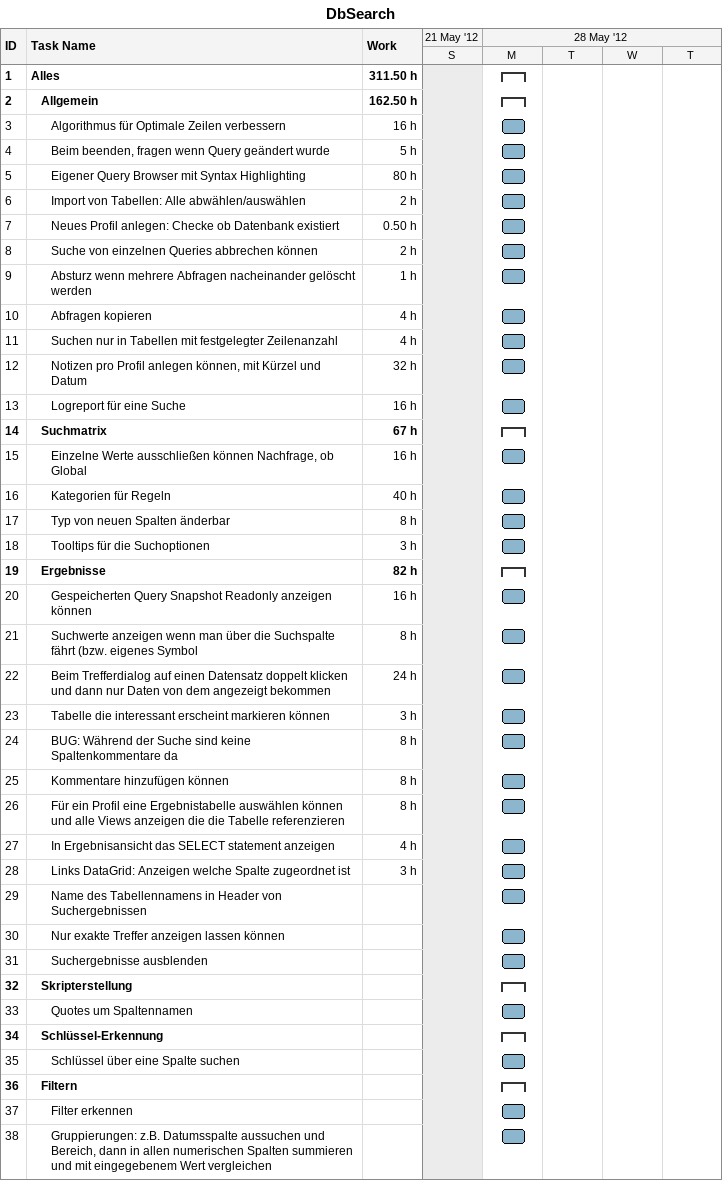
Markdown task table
DbSearch

| ID | Level | Task | Start | Finish | Work (h) |
|---|---|---|---|---|---|
| 1 | 1 | **Alles** | 2012-05-28 | 2012-05-28 | 311.50 |
| 2 | 2 | **Allgemein** | 2012-05-28 | 2012-05-28 | 162.50 |
| 3 | 3 | Algorithmus für Optimale Zeilen verbessern | 2012-05-28 | 2012-05-28 | 16 |
| 4 | 3 | Beim beenden, fragen wenn Query geändert wurde | 2012-05-28 | 2012-05-28 | 5 |
| 5 | 3 | Eigener Query Browser mit Syntax Highlighting | 2012-05-28 | 2012-05-28 | 80 |
| 6 | 3 | Import von Tabellen: Alle abwählen/auswählen | 2012-05-28 | 2012-05-28 | 2 |
| 7 | 3 | Neues Profil anlegen: Checke ob Datenbank existiert | 2012-05-28 | 2012-05-28 | 0.50 |
| 8 | 3 | Suche von einzelnen Queries abbrechen können | 2012-05-28 | 2012-05-28 | 2 |
| 9 | 3 | Absturz wenn mehrere Abfragen nacheinander gelöscht werden | 2012-05-28 | 2012-05-28 | 1 |
| 10 | 3 | Abfragen kopieren | 2012-05-28 | 2012-05-28 | 4 |
| 11 | 3 | Suchen nur in Tabellen mit festgelegter Zeilenanzahl | 2012-05-28 | 2012-05-28 | 4 |
| 12 | 3 | Notizen pro Profil anlegen können, mit Kürzel und Datum | 2012-05-28 | 2012-05-28 | 32 |
| 13 | 3 | Logreport für eine Suche | 2012-05-28 | 2012-05-28 | 16 |
| 14 | 2 | **Suchmatrix** | 2012-05-28 | 2012-05-28 | 67 |
| 15 | 3 | Einzelne Werte ausschließen können Nachfrage, ob Global | 2012-05-28 | 2012-05-28 | 16 |
| 16 | 3 | Kategorien für Regeln | 2012-05-28 | 2012-05-28 | 40 |
| 17 | 3 | Typ von neuen Spalten änderbar | 2012-05-28 | 2012-05-28 | 8 |
| 18 | 3 | Tooltips für die Suchoptionen | 2012-05-28 | 2012-05-28 | 3 |
| 19 | 2 | **Ergebnisse** | 2012-05-28 | 2012-05-28 | 82 |
| 20 | 3 | Gespeicherten Query Snapshot Readonly anzeigen können | 2012-05-28 | 2012-05-28 | 16 |
| 21 | 3 | Suchwerte anzeigen wenn man über die Suchspalte fährt (bzw. eigenes Symbol | 2012-05-28 | 2012-05-28 | 8 |
| 22 | 3 | Beim Trefferdialog auf einen Datensatz doppelt klicken und dann nur Daten von dem angezeigt bekommen | 2012-05-28 | 2012-05-28 | 24 |
| 23 | 3 | Tabelle die interessant erscheint markieren können | 2012-05-28 | 2012-05-28 | 3 |
| 24 | 3 | BUG: Während der Suche sind keine Spaltenkommentare da | 2012-05-28 | 2012-05-28 | 8 |
| 25 | 3 | Kommentare hinzufügen können | 2012-05-28 | 2012-05-28 | 8 |
| 26 | 3 | Für ein Profil eine Ergebnistabelle auswählen können und alle Views anzeigen die die Tabelle referenzieren | 2012-05-28 | 2012-05-28 | 8 |
| 27 | 3 | In Ergebnisansicht das SELECT statement anzeigen | 2012-05-28 | 2012-05-28 | 4 |
| 28 | 3 | Links DataGrid: Anzeigen welche Spalte zugeordnet ist | 2012-05-28 | 2012-05-28 | 3 |
| 29 | 3 | Name des Tabellennamens in Header von Suchergebnissen | 2012-05-28 | 2012-05-28 |  |
| 30 | 3 | Nur exakte Treffer anzeigen lassen können | 2012-05-28 | 2012-05-28 |  |
| 31 | 3 | Suchergebnisse ausblenden | 2012-05-28 | 2012-05-28 |  |
| 32 | 2 | **Skripterstellung** | 2012-05-28 | 2012-05-28 |  |
| 33 | 3 | Quotes um Spaltennamen | 2012-05-28 | 2012-05-28 |  |
| 34 | 2 | **Schlüssel-Erkennung** | 2012-05-28 | 2012-05-28 |  |
| 35 | 3 | Schlüssel über eine Spalte suchen | 2012-05-28 | 2012-05-28 |  |
| 36 | 2 | **Filtern** | 2012-05-28 | 2012-05-28 |  |
| 37 | 3 | Filter erkennen | 2012-05-28 | 2012-05-28 |  |
| 38 | 3 | Gruppierungen: z.B. Datumsspalte aussuchen und Bereich, dann in allen numerischen Spalten summieren und mit eingegebenem Wert vergleichen | 2012-05-28 | 2012-05-28 |  |
